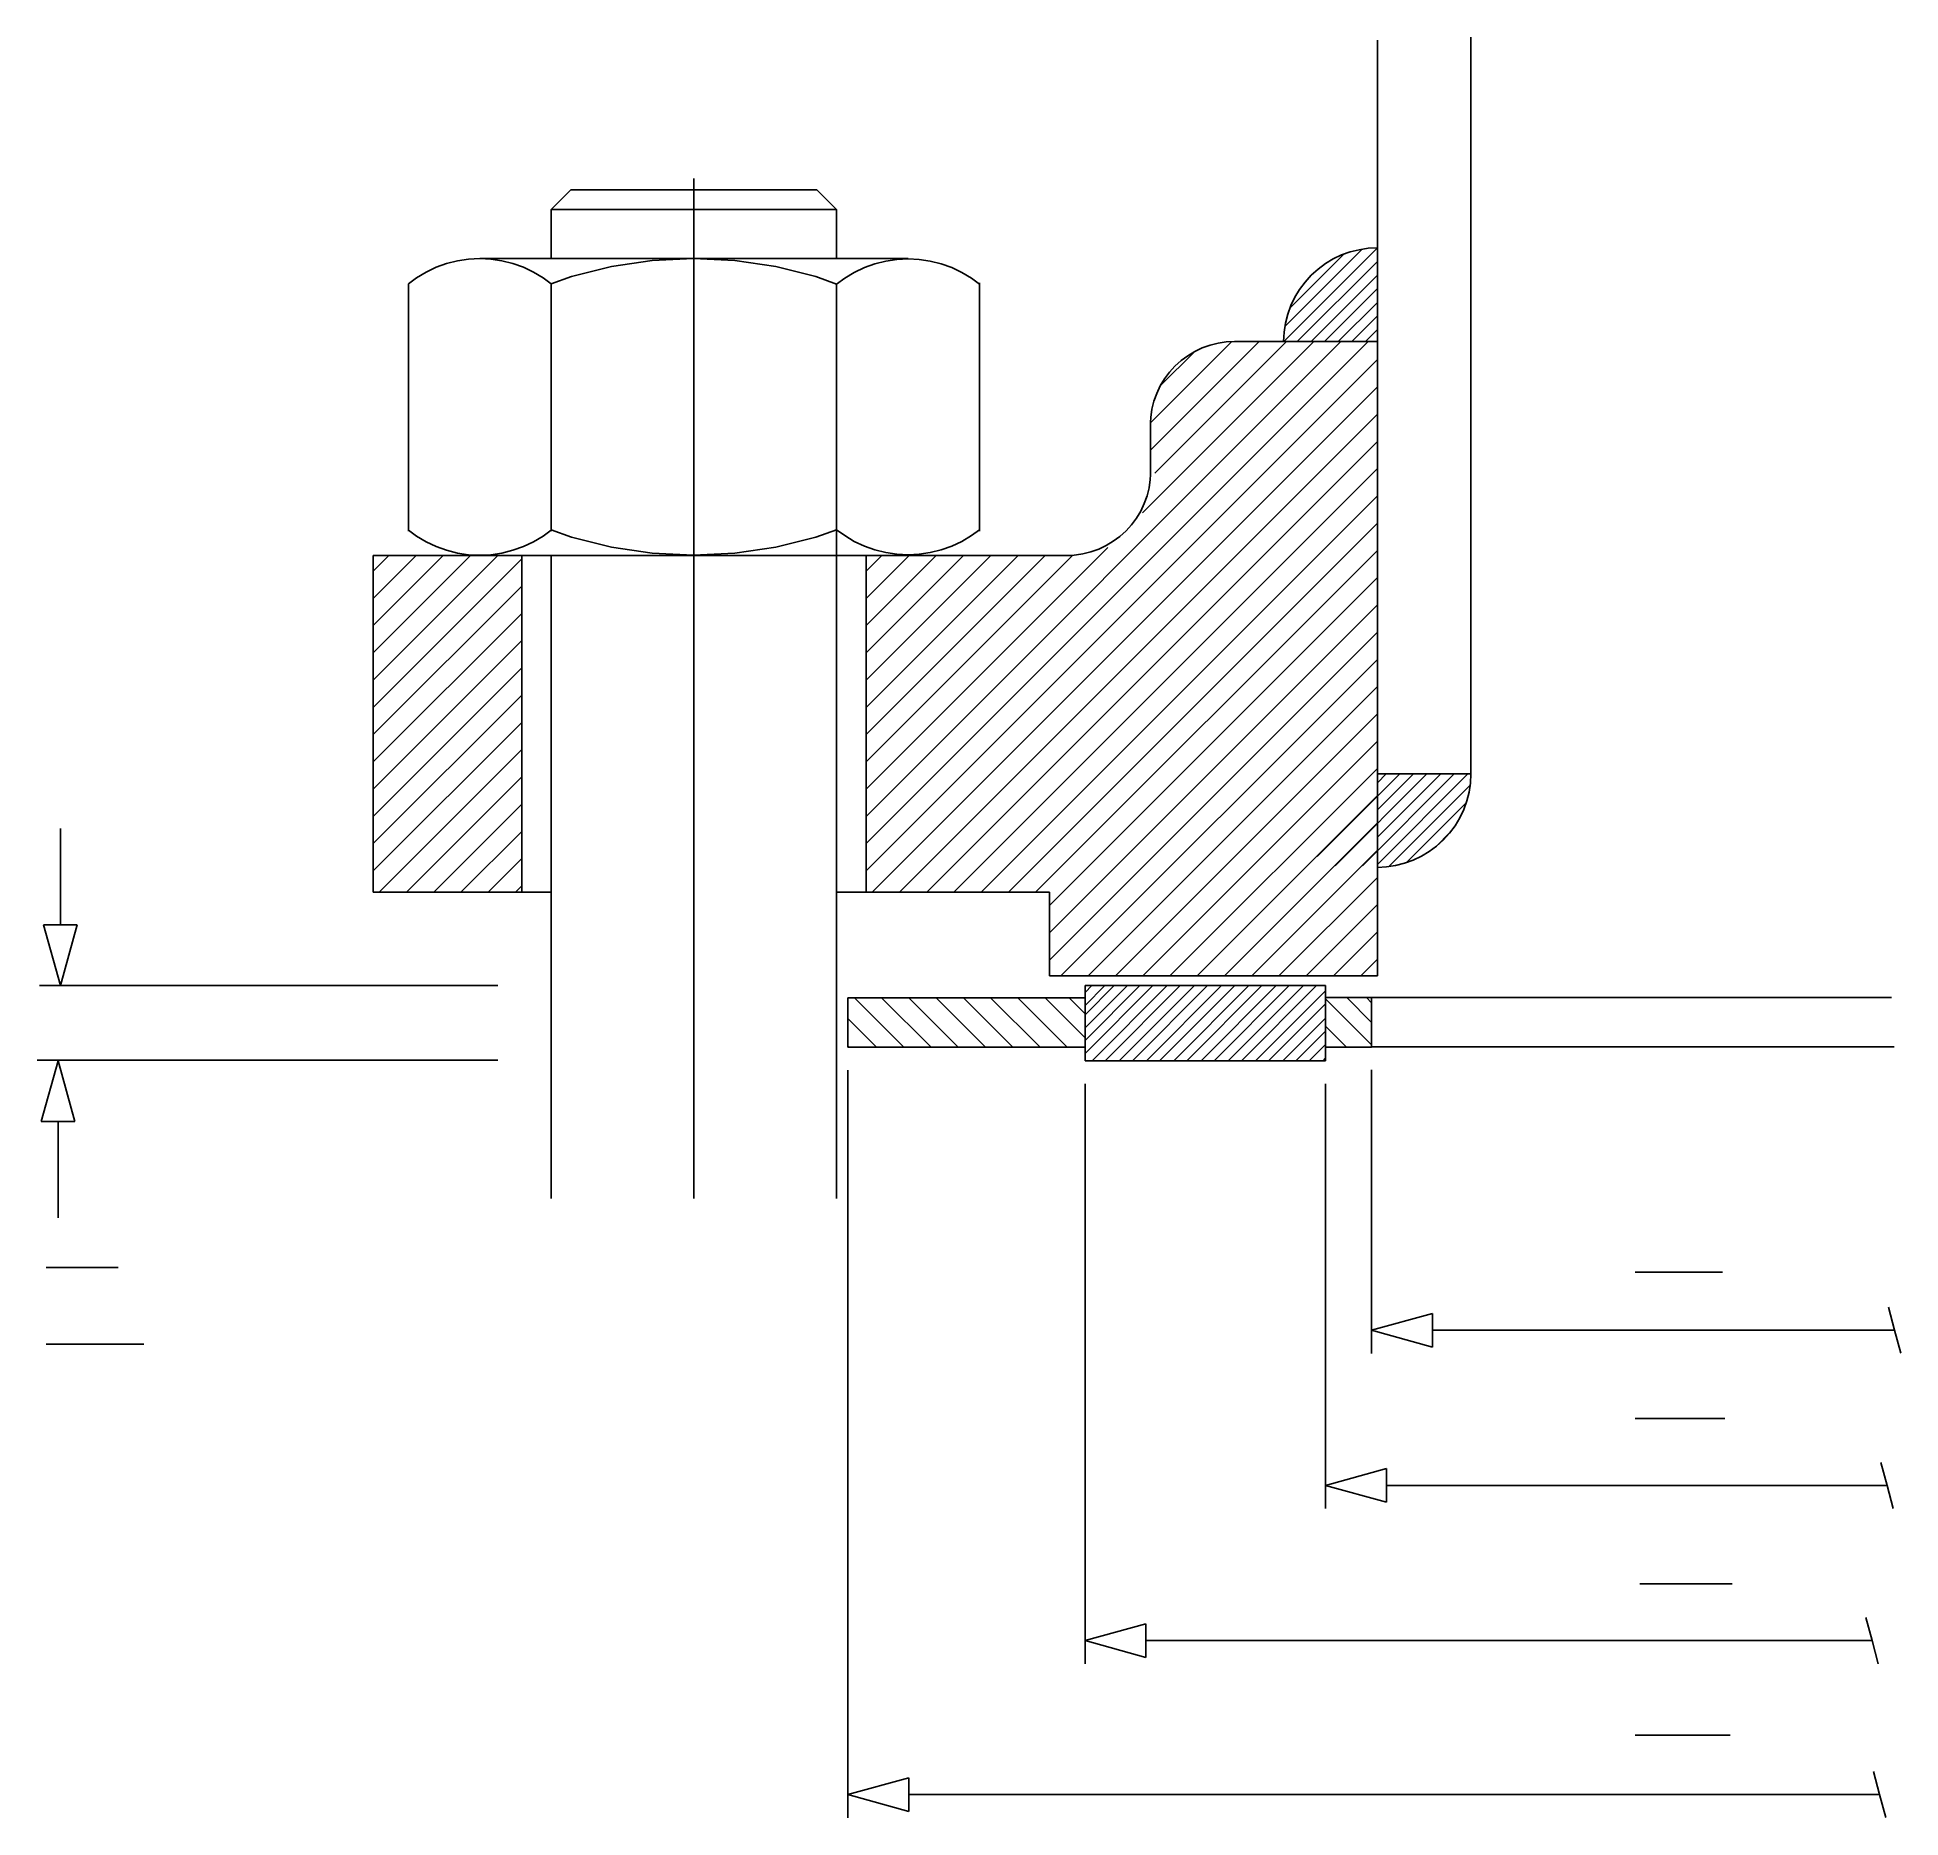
# Model space of a CAD drawing. Extents: x 485 to 1210, y 262 to 955.
import ezdxf

# ---------------------------------------------------------------- set-up
doc = ezdxf.new("R2010")
doc.units = 0
doc.header["$MEASUREMENT"] = 0
doc.layers.get('0').update_dxf_attribs({"linetype": 'CONTINUOUS'})
for name, color, linetype in [('-1', 7, 'CONTINUOUS'), ('1', 7, 'CONTINUOUS'), ('GASK2$0$1', 7, 'CONTINUOUS'), ('NUTS1$0$1', 7, 'CONTINUOUS')]:
    doc.layers.add(name, color=color, linetype=linetype)

msp = doc.modelspace()

# ---------------------------------------------------------------- linework, layer by layer
at = {"layer": '-1', "color": 4, "linetype": 'Continuous'}
for p, q in [((615.69, 753.28), (615.69, 622.27)), ((615.69, 753.28), (867.64, 753.28)), ((673.49, 753.28), (673.49, 622.27)), ((740.53, 753.28), (740.53, 622.27)), ((740.53, 753.28), (740.53, 503)), ((807.58, 753.28), (807.58, 622.27)), ((615.69, 622.27), (684.96, 622.27)), ((796.1, 622.27), (878.95, 622.27)), ((878.95, 622.27), (878.95, 589.7)), ((878.95, 589.7), (1006.57, 589.7))]:
    msp.add_line(p, q, dxfattribs=at)
at = {"layer": '-1', "color": 3, "linetype": 'Continuous'}
for p, q in [((493.93, 609.57), (493.93, 647.05)), ((493.03, 532.93), (493.04, 495.46))]:
    msp.add_line(p, q, dxfattribs=at)
at = {"layer": '-1', "color": 7, "linetype": 'Continuous'}
for p, q in [((800.5, 581.17), (892.79, 581.18)), ((892.79, 585.86), (986.39, 585.87)), ((986.39, 581.19), (1004.33, 581.2)), ((800.5, 561.91), (892.79, 561.93)), ((986.39, 561.94), (1004.33, 561.94)), ((892.79, 556.65), (986.39, 556.66))]:
    msp.add_line(p, q, dxfattribs=at)
at = {"layer": '-1', "color": 5, "linetype": 'Continuous'}
for p, q in [((488.4, 476.2), (516.4, 476.2)), ((1106.88, 474.36), (1140.88, 474.36)), ((1106.88, 417.37), (1141.88, 417.37)), ((1108.72, 353.02), (1144.72, 353.02)), ((1106.88, 294.18), (1143.88, 294.18))]:
    msp.add_line(p, q, dxfattribs=at)
at = {"layer": '-1', "color": 2, "linetype": 'Continuous'}
msp.add_line((488.4, 446.34), (526.4, 446.34), dxfattribs=at)
at = {"color": 3, "linetype": 'Continuous'}
for p, q in [((664.24, 585.86), (485.85, 585.86)), ((664.24, 556.82), (484.93, 556.82)), ((1028.05, 451.75), (1207.89, 451.75)), ((1010.11, 391.34), (1204.97, 391.34)), ((916.51, 330.94), (1199.12, 330.94)), ((824.21, 271.02), (1202.04, 271.02))]:
    msp.add_line(p, q, dxfattribs=at)
at = {"color": 7, "linetype": 'Continuous'}
for p, q in [((892.79, 556.65), (892.79, 585.86)), ((1004.33, 581.2), (1206.67, 581.2)), ((986.39, 556.66), (986.39, 580.1)), ((1004.33, 562.11), (1207.77, 562.11))]:
    msp.add_line(p, q, dxfattribs=at)
at = {"layer": '1', "color": 4, "linetype": 'Continuous'}
for p, q in [((1006.57, 953.82), (1006.57, 589.7)), ((1042.96, 954.97), (1042.96, 668.29)), ((970.14, 836.57), (1006.57, 873)), ((970.69, 842.49), (1000.68, 872.48)), ((972.64, 849.67), (993.51, 870.54)), ((996, 871.44), (992.64, 870.23)), ((999.46, 872.3), (996, 871.44)), ((1003, 872.83), (999.46, 872.3)), ((1006.56, 873), (1003, 872.83)), ((1006.56, 873), (1006.56, 873)), ((975.38, 836.57), (1006.57, 867.76)), ((983.48, 864.74), (980.83, 862.35)), ((986.35, 866.87), (983.48, 864.74)), ((989.41, 868.71), (986.35, 866.87)), ((992.64, 870.23), (989.41, 868.71)), ((976.31, 856.83), (974.47, 853.77)), ((978.44, 859.7), (976.31, 856.83)), ((980.83, 862.35), (978.44, 859.7)), ((980.75, 836.57), (1006.57, 862.39)), ((985.99, 836.57), (1006.57, 857.16)), ((972.95, 850.54), (971.74, 847.18)), ((974.47, 853.77), (972.95, 850.54)), ((991.35, 836.57), (1006.57, 851.79)), ((970.87, 843.71), (970.35, 840.18)), ((971.74, 847.18), (970.87, 843.71)), ((996.59, 836.57), (1006.57, 846.55)), ((807.58, 651.74), (992.41, 836.57)), ((807.58, 641.14), (1003.02, 836.57)), ((915.12, 769.89), (981.8, 836.57)), ((918.27, 804.87), (949.98, 836.57)), ((918.27, 794.26), (960.59, 836.57)), ((919.94, 785.32), (971.2, 836.57)), ((941.45, 835.16), (938.42, 834.08)), ((944.57, 835.94), (941.45, 835.16)), ((947.75, 836.42), (944.57, 835.94)), ((950.96, 836.57), (947.75, 836.42)), ((950.96, 836.57), (1006.57, 836.57)), ((970.35, 840.18), (970.1, 836.57)), ((1001.96, 836.57), (1006.57, 841.18)), ((807.58, 630.53), (1006.57, 829.52)), ((922.09, 819.29), (935.49, 832.69)), ((927.8, 826.98), (925.64, 824.6)), ((930.18, 829.14), (927.8, 826.98)), ((932.76, 831.05), (930.18, 829.14)), ((935.52, 832.71), (932.76, 831.05)), ((938.42, 834.08), (935.52, 832.71)), ((923.73, 822.02), (922.07, 819.26)), ((925.64, 824.6), (923.73, 822.02)), ((809.92, 622.27), (1006.57, 818.91)), ((919.62, 813.33), (918.84, 810.21)), ((920.7, 816.36), (919.62, 813.33)), ((922.07, 819.26), (920.7, 816.36)), ((820.53, 622.27), (1006.57, 808.31)), ((918.37, 807.03), (918.27, 805.18)), ((918.27, 784.67), (918.27, 805.18)), ((918.84, 810.21), (918.37, 807.03)), ((831.14, 622.27), (1006.57, 797.7)), ((841.74, 622.27), (1006.57, 787.09)), ((918.18, 782.82), (918.27, 784.67)), ((852.35, 622.27), (1006.57, 776.49)), ((915.85, 773.5), (916.93, 776.52)), ((916.93, 776.52), (917.71, 779.64)), ((917.71, 779.64), (918.18, 782.82)), ((912.82, 767.84), (914.47, 770.59)), ((914.47, 770.59), (915.85, 773.5)), ((862.96, 622.27), (1006.57, 765.88)), ((906.37, 760.71), (908.75, 762.87)), ((908.75, 762.87), (910.91, 765.25)), ((910.91, 765.25), (912.82, 767.84)), ((807.58, 662.35), (901.66, 756.43)), ((873.56, 622.27), (1006.57, 755.27)), ((891.98, 753.91), (895.1, 754.69)), ((895.1, 754.69), (898.12, 755.77)), ((898.12, 755.77), (901.03, 757.15)), ((901.03, 757.15), (903.79, 758.8)), ((903.79, 758.8), (906.37, 760.71)), ((615.69, 736.6), (632.38, 753.28)), ((615.69, 725.99), (642.98, 753.28)), ((615.69, 715.38), (653.59, 753.28)), ((615.69, 704.78), (664.2, 753.28)), ((615.69, 694.17), (673.49, 751.97)), ((728.12, 753.28), (887.74, 753.28)), ((807.58, 672.96), (887.93, 753.31)), ((807.58, 736.6), (824.26, 753.28)), ((807.58, 725.99), (834.87, 753.28)), ((807.58, 715.38), (845.48, 753.28)), ((807.58, 704.78), (856.08, 753.28)), ((807.58, 694.17), (866.69, 753.28)), ((807.58, 683.56), (877.3, 753.28)), ((885.59, 753.28), (885.59, 753.28)), ((887.74, 753.28), (891.98, 753.91)), ((615.69, 683.56), (673.49, 741.37)), ((878.95, 617.05), (1006.57, 744.67)), ((878.95, 606.44), (1006.57, 734.06)), ((615.69, 672.96), (673.49, 730.76)), ((615.69, 662.35), (673.49, 720.15)), ((878.95, 595.84), (1006.57, 723.45)), ((883.42, 589.7), (1006.57, 712.85)), ((615.69, 651.74), (673.49, 709.55)), ((615.69, 641.14), (673.49, 698.94)), ((894.03, 589.7), (1006.57, 702.24)), ((904.63, 589.7), (1006.57, 691.63)), ((615.69, 630.53), (673.49, 688.33)), ((618.04, 622.27), (673.49, 677.73)), ((915.24, 589.7), (1006.57, 681.03)), ((925.85, 589.7), (1006.57, 670.42)), ((983.13, 636.17), (1015.26, 668.29)), ((990.13, 632.56), (1025.86, 668.29)), ((1000.74, 632.56), (1036.47, 668.29)), ((1042.96, 668.29), (1006.57, 668.29)), ((1006.57, 664.84), (1010.02, 668.29)), ((1006.57, 654.23), (1020.63, 668.29)), ((1006.57, 643.63), (1031.23, 668.29)), ((1006.57, 633.02), (1041.84, 668.29)), ((1042.78, 664.72), (1042.96, 668.29)), ((628.64, 622.27), (673.49, 667.12)), ((1011.35, 632.56), (1042.65, 663.87)), ((1041.39, 657.73), (1042.26, 661.19)), ((1042.26, 661.19), (1042.78, 664.72)), ((639.25, 622.27), (673.49, 656.51)), ((936.45, 589.7), (1006.57, 659.81)), ((1017.9, 633.75), (1041.11, 656.96)), ((1038.66, 651.14), (1040.19, 654.37)), ((1040.19, 654.37), (1041.39, 657.73)), ((649.86, 622.27), (673.49, 645.91)), ((947.06, 589.7), (1006.57, 649.21)), ((1029.28, 639.89), (1034.97, 645.58)), ((1034.7, 645.21), (1036.82, 648.07)), ((1036.82, 648.07), (1038.66, 651.14)), ((957.67, 589.7), (1006.57, 638.6)), ((1026.78, 638.04), (1029.65, 640.16)), ((1029.65, 640.16), (1032.3, 642.56)), ((1032.3, 642.56), (1034.7, 645.21)), ((660.46, 622.27), (673.49, 635.3)), ((1006.57, 631.9), (1010.13, 632.08)), ((1006.57, 631.9), (1006.57, 631.9)), ((1010.13, 632.08), (1013.67, 632.6)), ((1013.67, 632.6), (1017.13, 633.47)), ((1017.13, 633.47), (1020.49, 634.67)), ((1020.49, 634.67), (1023.72, 636.2)), ((1023.72, 636.2), (1026.78, 638.04)), ((671.07, 622.27), (673.49, 624.69)), ((968.27, 589.7), (1006.57, 627.99)), ((978.88, 589.7), (1006.57, 617.39)), ((989.49, 589.7), (1006.57, 606.78)), ((1000.09, 589.7), (1006.57, 596.17)), ((822.24, 561.92), (802.99, 581.17)), ((832.84, 561.92), (813.59, 581.17)), ((843.45, 561.92), (824.2, 581.17)), ((854.05, 561.92), (834.8, 581.17)), ((864.66, 561.92), (845.41, 581.17)), ((875.26, 561.92), (856.01, 581.17)), ((885.87, 561.93), (866.62, 581.18)), ((892.79, 565.61), (877.22, 581.18)), ((892.79, 574.94), (886.56, 581.18)), ((892.79, 569.39), (909.27, 585.86)), ((892.79, 559.44), (919.22, 585.86)), ((892.79, 578.12), (900.53, 585.86)), ((892.79, 574.47), (904.18, 585.86)), ((892.79, 564.53), (914.13, 585.86)), ((892.79, 583.21), (895.44, 585.86)), ((895.52, 556.65), (924.74, 585.87)), ((900.61, 556.65), (929.83, 585.87)), ((906.13, 556.65), (935.35, 585.87)), ((911.22, 556.65), (940.43, 585.87)), ((916.74, 556.65), (945.96, 585.87)), ((921.83, 556.65), (951.04, 585.87)), ((927.35, 556.65), (956.56, 585.87)), ((932.43, 556.65), (961.65, 585.87)), ((937.95, 556.65), (967.17, 585.87)), ((943.04, 556.65), (972.26, 585.87)), ((948.56, 556.66), (977.78, 585.87)), ((953.65, 556.66), (982.87, 585.87)), ((959.17, 556.66), (986.39, 583.88)), ((1004.33, 562.8), (986.39, 580.74)), ((1004.33, 571.57), (994.71, 581.19)), ((1004.33, 579.18), (1002.32, 581.2)), ((811.63, 561.92), (800.5, 573.05)), ((964.26, 556.66), (986.39, 578.79)), ((969.78, 556.66), (986.39, 573.27)), ((974.87, 556.66), (986.39, 568.19)), ((994.59, 561.94), (986.39, 570.13)), ((801.03, 561.91), (800.5, 562.44)), ((980.09, 556.66), (986.39, 562.97)), ((985.47, 556.66), (986.39, 557.58))]:
    msp.add_line(p, q, dxfattribs=at)
at = {"layer": '1', "color": 3, "linetype": 'Continuous'}
for p, q in [((493.93, 585.86), (487.38, 609.57)), ((500.49, 609.57), (487.38, 609.57)), ((500.49, 609.57), (487.38, 609.57)), ((493.93, 585.86), (500.49, 609.57)), ((493.02, 556.65), (486.47, 532.93)), ((493.02, 556.65), (499.58, 532.94)), ((499.58, 532.94), (486.47, 532.93)), ((499.58, 532.94), (486.47, 532.93))]:
    msp.add_line(p, q, dxfattribs=at)
at = {"layer": '1', "color": 7, "linetype": 'Continuous'}
for p, q in [((800.5, 581.17), (800.5, 561.91)), ((986.39, 585.87), (986.39, 561.94)), ((1004.33, 575.42), (1004.33, 562.11))]:
    msp.add_line(p, q, dxfattribs=at)
at = {"layer": 'GASK2$0$1', "color": 3, "linetype": 'Continuous'}
for p, q in [((800.5, 262.02), (800.5, 552.91)), ((1004.33, 442.75), (1004.33, 553.11)), ((892.79, 321.94), (892.79, 547.65)), ((986.39, 382.34), (986.39, 547.66)), ((1004.33, 451.75), (1028.05, 458.31)), ((1028.05, 445.19), (1028.05, 458.31)), ((1207.89, 451.75), (1205.49, 460.72)), ((1004.33, 451.75), (1028.05, 445.19)), ((1210.3, 442.78), (1207.89, 451.75)), ((1204.97, 391.34), (1202.56, 400.32)), ((1204.97, 391.34), (1202.56, 400.32)), ((986.39, 391.34), (1010.11, 397.9)), ((1010.11, 384.79), (1010.11, 397.9)), ((1010.11, 384.79), (1010.11, 397.9)), ((986.39, 391.34), (1010.11, 384.79)), ((1207.37, 382.37), (1204.97, 391.34)), ((892.79, 330.94), (916.51, 337.5)), ((916.51, 324.38), (916.51, 337.5)), ((916.51, 324.38), (916.51, 337.5)), ((1199.12, 330.94), (1196.71, 339.91)), ((892.79, 330.94), (916.51, 324.38)), ((1201.52, 321.97), (1199.12, 330.94)), ((800.5, 271.02), (824.21, 277.58)), ((824.21, 264.47), (824.21, 277.58)), ((824.21, 264.47), (824.21, 277.58)), ((1202.04, 271.02), (1199.64, 280)), ((800.5, 271.02), (824.21, 264.47)), ((1204.44, 262.05), (1202.04, 271.02))]:
    msp.add_line(p, q, dxfattribs=at)
at = {"layer": 'NUTS1$0$1', "color": 4, "linetype": 'Continuous'}
for p, q in [((740.53, 753.28), (740.53, 900.04)), ((684.96, 887.91), (692.64, 895.6)), ((692.64, 895.6), (788.42, 895.6)), ((796.1, 887.91), (788.42, 895.6)), ((684.96, 887.91), (796.1, 887.91)), ((684.96, 887.91), (684.96, 868.86)), ((796.1, 887.91), (796.1, 868.86)), ((636.25, 863.61), (632.51, 861.37)), ((640.18, 865.48), (636.25, 863.61)), ((644.29, 866.94), (640.18, 865.48)), ((648.51, 868), (644.29, 866.94)), ((652.82, 868.64), (648.51, 868)), ((657.17, 868.86), (652.82, 868.64)), ((657.17, 868.86), (684.96, 868.86)), ((661.53, 868.64), (657.17, 868.86)), ((665.83, 868), (661.53, 868.64)), ((670.06, 866.94), (665.83, 868)), ((674.16, 865.48), (670.06, 866.94)), ((678.1, 863.61), (674.16, 865.48)), ((681.84, 861.37), (678.1, 863.61)), ((684.96, 868.86), (796.1, 868.86)), ((708.43, 865.72), (692.83, 861.81)), ((724.34, 868.08), (708.43, 865.72)), ((740.4, 868.87), (724.34, 868.08)), ((756.47, 868.08), (740.4, 868.87)), ((772.37, 865.72), (756.47, 868.08)), ((787.97, 861.81), (772.37, 865.72)), ((796.1, 868.86), (823.89, 868.86)), ((802.96, 863.46), (799.22, 861.22)), ((806.9, 865.32), (802.96, 863.46)), ((811, 866.79), (806.9, 865.32)), ((815.23, 867.84), (811, 866.79)), ((819.53, 868.48), (815.23, 867.84)), ((823.89, 868.7), (819.53, 868.48)), ((828.24, 868.48), (823.89, 868.7)), ((832.55, 867.84), (828.24, 868.48)), ((836.77, 866.79), (832.55, 867.84)), ((840.88, 865.32), (836.77, 866.79)), ((844.81, 863.46), (840.88, 865.32)), ((848.55, 861.22), (844.81, 863.46)), ((632.51, 861.37), (629.39, 859.06)), ((629.39, 762.76), (629.39, 859.06)), ((684.96, 859.06), (681.84, 861.37)), ((692.83, 861.81), (684.96, 858.99)), ((684.96, 858.99), (684.96, 762.76)), ((796.1, 858.9), (787.97, 861.81)), ((799.22, 861.22), (796.1, 858.9)), ((796.1, 858.9), (796.1, 503)), ((851.67, 858.9), (848.55, 861.22)), ((851.67, 762.76), (851.67, 859.37)), ((632.51, 760.86), (629.39, 763.18)), ((684.96, 763.18), (681.84, 760.86)), ((692.83, 760.43), (684.96, 763.24)), ((796.1, 763.33), (787.97, 760.43)), ((799.22, 761.02), (796.1, 763.33)), ((851.67, 763.33), (848.55, 761.02)), ((636.25, 758.62), (632.51, 760.86)), ((640.18, 756.76), (636.25, 758.62)), ((644.29, 755.29), (640.18, 756.76)), ((648.51, 754.23), (644.29, 755.29)), ((670.06, 755.29), (665.83, 754.23)), ((674.16, 756.76), (670.06, 755.29)), ((678.1, 758.62), (674.16, 756.76)), ((681.84, 760.86), (678.1, 758.62)), ((708.43, 756.52), (692.83, 760.43)), ((724.34, 754.16), (708.43, 756.52)), ((772.37, 756.52), (756.47, 754.16)), ((787.97, 760.43), (772.37, 756.52)), ((802.96, 758.78), (799.22, 761.02)), ((806.9, 756.92), (802.96, 758.78)), ((811, 755.45), (806.9, 756.92)), ((815.23, 754.39), (811, 755.45)), ((819.53, 753.75), (815.23, 754.39)), ((832.55, 754.39), (828.24, 753.75)), ((836.77, 755.45), (832.55, 754.39)), ((840.88, 756.92), (836.77, 755.45)), ((844.81, 758.78), (840.88, 756.92)), ((848.55, 761.02), (844.81, 758.78)), ((615.69, 747.2), (621.77, 753.28)), ((652.82, 753.59), (648.51, 754.23)), ((657.17, 753.38), (652.82, 753.59)), ((661.53, 753.59), (657.17, 753.38)), ((657.17, 753.28), (684.96, 753.28)), ((665.83, 754.23), (661.53, 753.59)), ((684.96, 753.28), (684.96, 503)), ((684.96, 753.28), (796.1, 753.28)), ((740.4, 753.37), (724.34, 754.16)), ((756.47, 754.16), (740.4, 753.37)), ((796.1, 753.28), (823.89, 753.28)), ((807.58, 747.2), (813.66, 753.28)), ((823.89, 753.54), (819.53, 753.75)), ((828.24, 753.75), (823.89, 753.54))]:
    msp.add_line(p, q, dxfattribs=at)
at = {"layer": 'NUTS1$0$1', "color": 7, "linetype": 'Continuous'}
for p, q in [((1004.33, 581.2), (1004.33, 561.94)), ((800.5, 575.39), (800.5, 561.91)), ((986.39, 575.42), (986.39, 561.94))]:
    msp.add_line(p, q, dxfattribs=at)

doc.saveas('drawing.dxf')
